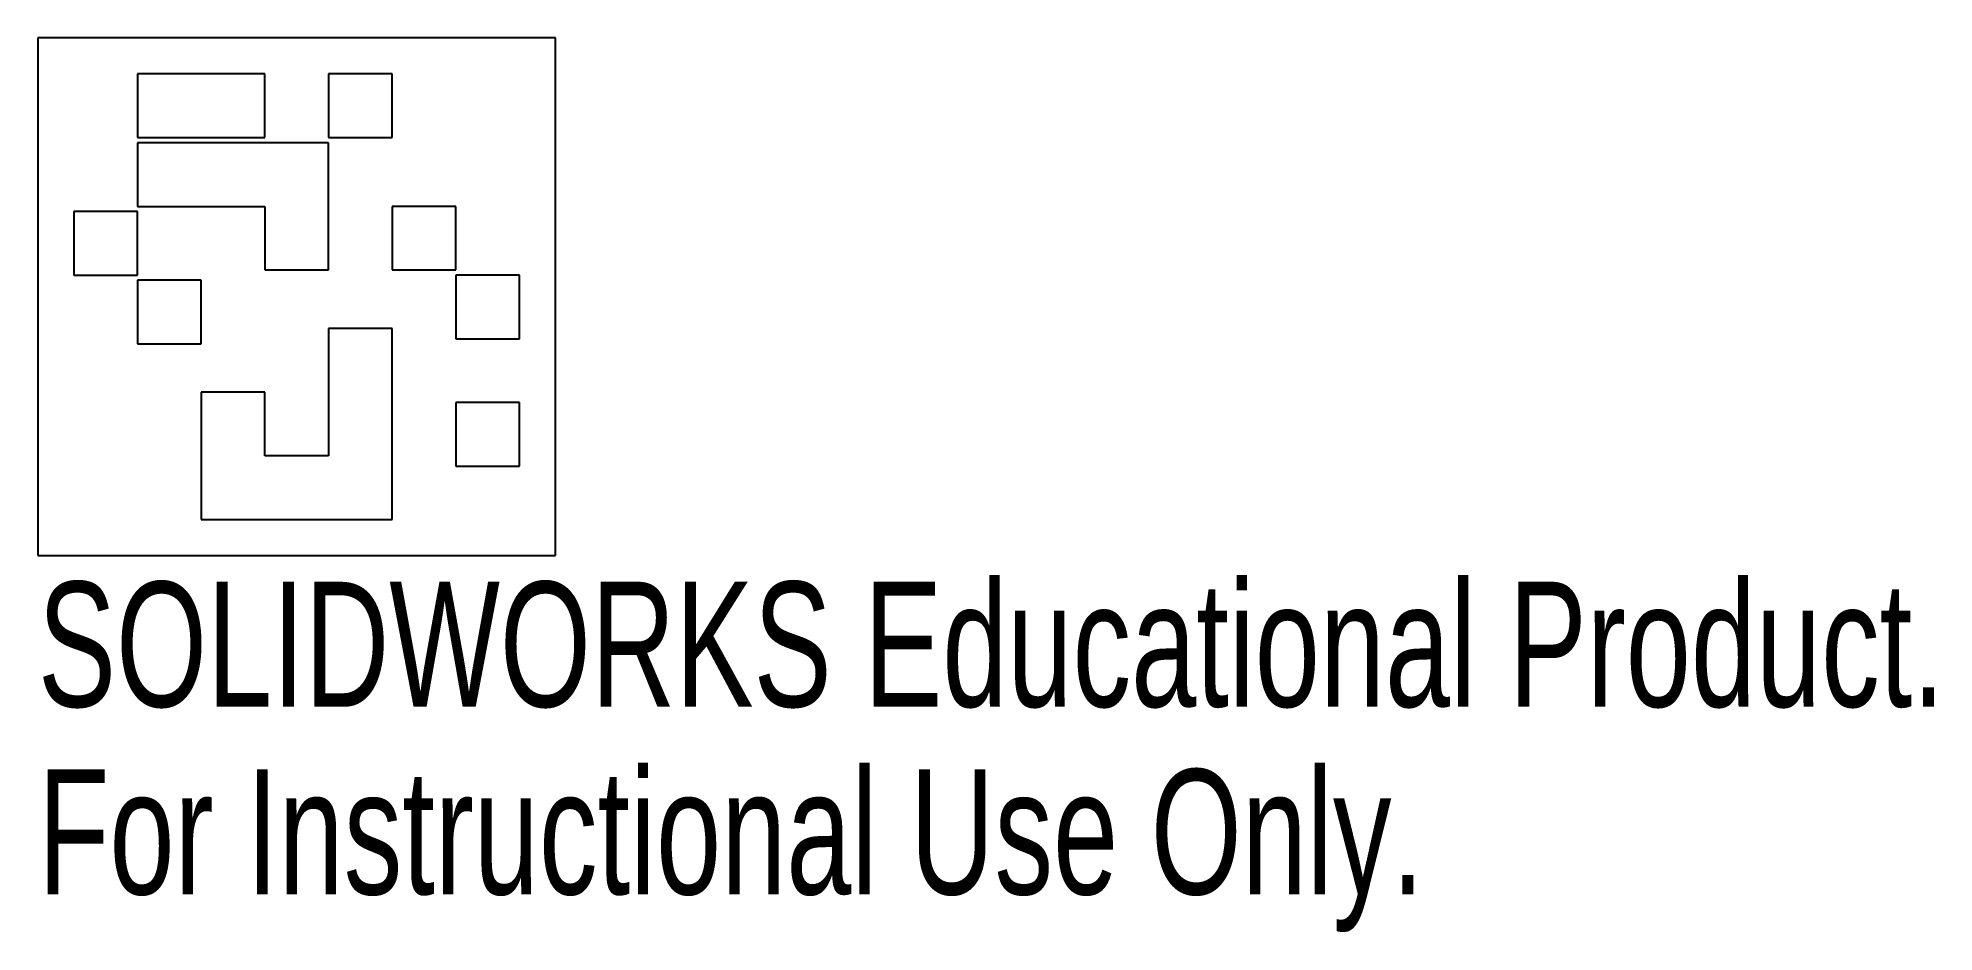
# Model space of a CAD drawing. Header units: millimetres. Extents: x -0.2 to 73.1, y -34.4 to 0.2.
import ezdxf

# ---------------------------------------------------------------- set-up
doc = ezdxf.new("R2010")
doc.units = ezdxf.units.MM
doc.styles.add('SLDTEXTSTYLE0', font='TXT', dxfattribs={"width": 0.7})

msp = doc.modelspace()

# ---------------------------------------------------------------- linework, layer by layer
at = {"color": 7, "linetype": 'Continuous', "lineweight": 25}
for p, q in [((19.84, 0.16), (-0.16, 0.16)), ((-0.16, 0.16), (-0.16, -19.84)), ((19.84, -19.84), (19.84, 0.16)), ((3.69, -1.23), (3.69, -3.69)), ((8.61, -1.23), (3.69, -1.23)), ((8.61, -3.69), (8.61, -1.23)), ((11.07, -1.23), (11.07, -3.69)), ((13.53, -1.23), (11.07, -1.23)), ((13.53, -3.69), (13.53, -1.23)), ((3.69, -3.69), (8.61, -3.69)), ((11.07, -3.89), (3.69, -3.89)), ((3.69, -3.89), (3.69, -6.35)), ((11.07, -3.69), (13.53, -3.69)), ((11.07, -8.81), (11.07, -3.89)), ((1.23, -6.55), (1.23, -9.01)), ((3.69, -6.55), (1.23, -6.55)), ((3.69, -6.35), (8.61, -6.35)), ((3.69, -9.01), (3.69, -6.55)), ((8.61, -6.35), (8.61, -8.81)), ((13.53, -6.35), (13.53, -8.81)), ((15.99, -6.35), (13.53, -6.35)), ((15.99, -8.81), (15.99, -6.35)), ((1.23, -9.01), (3.69, -9.01)), ((3.69, -9.21), (3.69, -11.67)), ((6.15, -9.21), (3.69, -9.21)), ((6.15, -11.67), (6.15, -9.21)), ((8.61, -8.81), (11.07, -8.81)), ((13.53, -8.81), (15.99, -8.81)), ((15.99, -9.01), (15.99, -11.47)), ((18.45, -9.01), (15.99, -9.01)), ((18.45, -11.47), (18.45, -9.01)), ((3.69, -11.67), (6.15, -11.67)), ((11.07, -11.07), (11.07, -15.99)), ((13.53, -11.07), (11.07, -11.07)), ((13.53, -18.45), (13.53, -11.07)), ((15.99, -11.47), (18.45, -11.47)), ((6.15, -13.53), (6.15, -18.45)), ((8.61, -13.53), (6.15, -13.53)), ((8.61, -15.99), (8.61, -13.53)), ((15.99, -13.93), (15.99, -16.39)), ((18.45, -13.93), (15.99, -13.93)), ((18.45, -16.39), (18.45, -13.93)), ((11.07, -15.99), (8.61, -15.99)), ((15.99, -16.39), (18.45, -16.39)), ((6.15, -18.45), (13.53, -18.45)), ((-0.16, -19.84), (19.84, -19.84))]:
    msp.add_line(p, q, dxfattribs=at)

# ---------------------------------------------------------------- texts
at = {"color": 7, "linetype": 'Continuous', "char_height": 4.83362, "attachment_point": 1, "style": 'SLDTEXTSTYLE0'}
for s, insert in [('SOLIDWORKS Educational Product.', (-0.16, -20.86)), ('For Instructional Use Only.', (-0.16, -28.11))]:
    msp.add_mtext(s, dxfattribs=dict(at, insert=insert))

doc.saveas('drawing.dxf')
